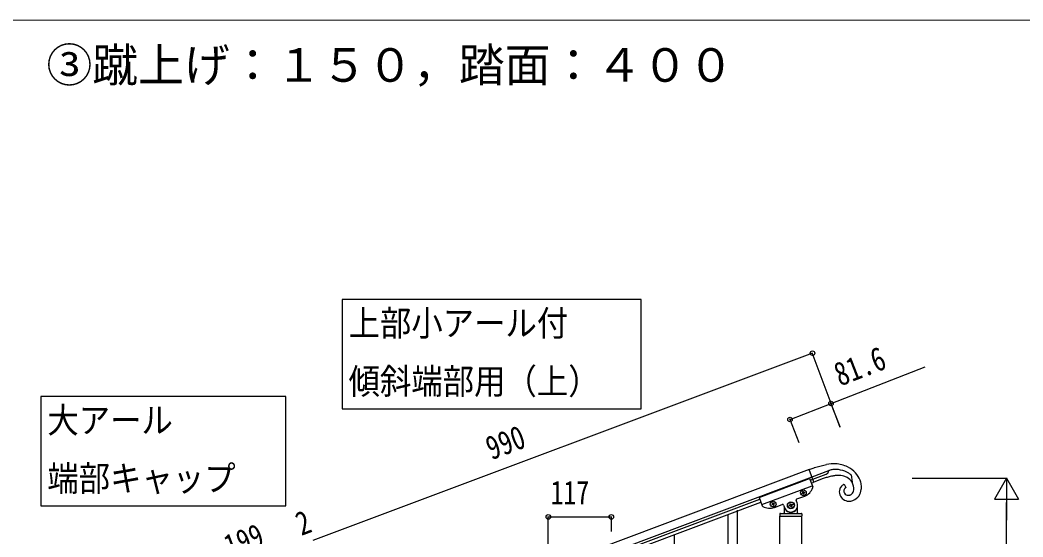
# Model space of a CAD drawing. Units: millimetres, scale not verified. Extents: x -4015 to 4015, y -2862 to 2860.
# Drawn here: x -50 to 1810, y 1851 to 2810 of the extents above; entities that cross this region are included whole.
import ezdxf
from ezdxf.enums import TextEntityAlignment as Align

# ---------------------------------------------------------------- set-up
doc = ezdxf.new("R2010")
doc.units = ezdxf.units.MM
doc.header["$LTSCALE"] = 10
for name, color, linetype in [('0-1_USER1', 3, 'Continuous'), ('0-3_YKK_A1', 4, 'Continuous'), ('0-4_YKK_D', 6, 'Continuous')]:
    doc.layers.add(name, color=color, linetype=linetype)
doc.layers.add('0-5_YKK_ZWAK', color=92, linetype='Continuous', lineweight=18)
doc.styles.add('ＭＳ ゴシック', font='')
doc.styles.get('ＭＳ ゴシック').set_extended_font_data('MS Gothic')

msp = doc.modelspace()

# ---------------------------------------------------------------- linework, layer by layer
at = {"layer": '0-3_YKK_A1'}
for p, q in [((1413.65, 1976.18), (563.11, 1657.16)), ((1422.38, 1952.88), (1413.6, 1976.29)), ((1449.81, 1973.87), (1418.88, 1962.25)), ((1423.31, 1979.93), (1445.62, 1986.02)), ((1449.58, 1972.63), (1449.65, 1972.86)), ((1418.91, 1962.13), (568.37, 1643.11)), ((1320.93, 1924.38), (1414.56, 1959.49)), ((1414.56, 1959.49), (1420.29, 1944.22)), ((1415.64, 1956.63), (1420.32, 1958.39)), ((1420.29, 1958.5), (1445.25, 1967.88)), ((1439.93, 1959.48), (1422.4, 1952.89)), ((1445.22, 1961.32), (1439.93, 1959.48)), ((1448.62, 1970.54), (1448.71, 1970.68)), ((1490.5, 1967.35), (1491.28, 1966.66)), ((1491.28, 1966.66), (1493.21, 1952.94)), ((1325.85, 1911.27), (1419.48, 1946.39)), ((1417.74, 1951.01), (1422.43, 1952.77)), ((1478.75, 1948.97), (1481.89, 1942.83)), ((1480.93, 1942.36), (1480.8, 1942.28)), ((1494.94, 1948.96), (1494.74, 1949.5)), ((615.66, 1656.57), (1322.01, 1921.51)), ((1320.93, 1924.38), (1326.66, 1909.1)), ((1391.39, 1914.49), (1389.64, 1919.17)), ((1390.81, 1921.75), (1405.32, 1927.19)), ((1401.86, 1932.32), (1400.96, 1931.98)), ((1404.22, 1934.23), (1405.11, 1934.57)), ((1480.28, 1931), (1480.59, 1930.72)), ((1489.16, 1929.08), (1489.38, 1929.15)), ((1489.38, 1929.15), (1490.06, 1929.37)), ((1491.39, 1930.01), (1491.83, 1930.28)), ((617.76, 1650.96), (1324.11, 1915.89)), ((1280.69, 1692.47), (1280.69, 1900.88)), ((1345.34, 1912.15), (1344.44, 1911.81)), ((1348.37, 1912.26), (1349.27, 1912.6)), ((1349.14, 1906.12), (1363.65, 1911.56)), ((1366.23, 1910.39), (1367.98, 1905.71)), ((1367.19, 1907.83), (1367.19, 1896.1)), ((1368.19, 1903.1), (1368.46, 1903.1)), ((1378.07, 1908.79), (1376.83, 1908.32)), ((1381.31, 1911.41), (1382.55, 1911.88)), ((1391.19, 1903.1), (1390.91, 1903.1)), ((1392.19, 1896.1), (1392.19, 1910.1)), ((1263.69, 1659.56), (1263.69, 1893.23)), ((1359.19, 1894.1), (1359.19, 1890.6)), ((1359.44, 1890.1), (1399.94, 1890.1)), ((1359.44, 1056.45), (1359.44, 1890.1)), ((1359.69, 1890.1), (1399.69, 1890.1)), ((1360.19, 1895.1), (1399.19, 1895.1)), ((1399.94, 1056.45), (1399.94, 1890.1)), ((1400.19, 1894.1), (1400.19, 1890.6)), ((1163.69, 1647.44), (1163.69, 1855.85))]:
    msp.add_line(p, q, dxfattribs=at)
for points in [[(547.14, 2291.79), (547.14, 2089.24), (1101.69, 2089.24), (1101.69, 2291.79)], [(-11.7, 2111.79), (-11.7, 1909.24), (442.86, 1909.24), (442.86, 2111.79)]]:
    msp.add_lwpolyline(points, close=True, dxfattribs=at)
for points in [[(1413.6, 1976.29), (1422.95, 1979.8), (1423.31, 1979.93)], [(1449.65, 1972.86), (1449.88, 1974.29), (1449.88, 1974.31)], [(1402.08, 1934.46), (1401.74, 1935.35), (1402.64, 1935.69), (1402.98, 1934.79)], [(1400.96, 1931.98), (1400.62, 1932.88), (1401.52, 1933.22)], [(1403.99, 1932.1), (1404.33, 1931.2), (1403.43, 1930.86), (1403.09, 1931.76)], [(1405.11, 1934.57), (1405.45, 1933.67), (1404.55, 1933.33)], [(1344.44, 1911.81), (1344.78, 1910.91), (1345.68, 1911.25)], [(1346.8, 1913.72), (1346.46, 1914.62), (1345.57, 1914.28), (1345.9, 1913.38)], [(1346.91, 1910.69), (1347.25, 1909.79), (1348.15, 1910.13), (1347.81, 1911.02)], [(1349.27, 1912.6), (1348.94, 1913.5), (1348.04, 1913.16)], [(1376.83, 1908.32), (1376.37, 1909.56), (1377.6, 1910.02)], [(1378.37, 1911.72), (1377.91, 1912.96), (1379.15, 1913.42), (1379.61, 1912.19)], [(1381, 1908.48), (1381.46, 1907.24), (1380.23, 1906.78), (1379.77, 1908.01)], [(1382.55, 1911.88), (1383.01, 1910.64), (1381.77, 1910.18)]]:
    msp.add_lwpolyline(points, dxfattribs=at)
for centre, radius in [((1403.04, 1933.28), 5.3), ((1346.86, 1912.2), 5.3), ((1379.69, 1910.1), 6.5), ((1379.69, 1910.1), 6)]:
    msp.add_circle(centre, radius, dxfattribs=at)
for centre, radius, start, end in [((1458.85, 1900.39), 86.64, 87.33194, 98.78156), ((1438.71, 1976.13), 11.41, 335.28732, 342.16075), ((1449.13, 1974.32), 0.75, 359.45731, 1.74907), ((1473.5, 1905.52), 72.76, 106.6469, 108.93865), ((1462.94, 1935.31), 41.23, 95.28406, 104.4465), ((1462.53, 1920.98), 55.49, 84.34108, 93.50352), ((1458.21, 1923.45), 63.66, 65.2239, 85.79496), ((1460.03, 1918.83), 57.91, 66.06905, 82.08574), ((1461.92, 1934.49), 52.1, 43.26916, 63.84021), ((1501.39, 1776.43), 193.24, 104.6084, 106.90015), ((1442.29, 1975.12), 7.82, 292.28139, 324.15983), ((1440.48, 1975.68), 9.63, 328.75131, 333.33436), ((1478.93, 1848.41), 117.98, 100.57673, 102.86849), ((1470.72, 1884.17), 81.33, 94.934, 99.51705), ((1468.18, 1892.05), 73.28, 88.89829, 93.48134), ((1466.41, 1897.43), 67.96, 85.02627, 87.31803), ((1466.61, 1916.66), 48.81, 76.43255, 83.30598), ((1468.89, 1931.77), 33.61, 62.71203, 74.16165), ((1448.15, 1901.4), 78.76, 61.02105, 63.3128), ((1472.29, 1940.44), 24.36, 30.8544, 60.48205), ((1447.69, 1907.83), 73.44, 55.98366, 58.27541), ((1455.84, 1924.92), 54.78, 50.75666, 53.04842), ((1441.47, 1927.76), 57.54, 22.20845, 29.08189), ((1462.02, 1937.66), 49.91, 22.40053, 40.69621), ((1459.32, 1939.36), 51.82, 10.36038, 19.52282), ((1396.54, 1950.6), 25, 290.56, 342.06005), ((1418.42, 1943.51), 2, 342.06005, 20.56), ((1486.11, 1934.78), 16.56, 159.89332, 198.4855), ((1489.01, 1932.83), 19.97, 146.06128, 157.5109), ((1484.86, 1934.91), 15.38, 118.74282, 143.85202), ((1485.28, 1932.63), 17.59, 111.77774, 116.36079), ((1485.9, 1936.6), 7.96, 159.2662, 200.0821), ((1485.22, 1936.41), 7.41, 137.69787, 155.99356), ((1486.6, 1934.48), 9.74, 130.18953, 134.77258), ((1485, 1936.02), 7.53, 123.84934, 128.43239), ((1484.34, 1936.63), 6.66, 111.62416, 120.7866), ((1456.31, 1935.48), 40.92, 14.64191, 19.22496), ((1482.01, 1940.3), 14.6, 336.61075, 352.62744), ((1460.37, 1937.64), 36.45, 8.38796, 12.97101), ((1469.42, 1939.84), 27.19, 2.00305, 6.5861), ((1467.04, 1941.05), 29.56, 354.91674, 359.49979), ((1480.67, 1943.87), 30.12, 327.95139, 350.79376), ((1470.37, 1943.4), 40.27, 353.79542, 7.52995), ((1391.51, 1919.87), 2, 110.56, 200.56), ((1401.18, 1934.12), 0.96, 290.56, 20.56), ((1402.19, 1931.42), 0.96, 20.56, 110.56), ((1403.88, 1935.13), 0.96, 200.56, 290.56), ((1404.89, 1932.43), 0.96, 110.56, 200.56), ((1488.02, 1936.49), 18.94, 201.56426, 266.25289), ((1486.45, 1937.04), 8.64, 201.52473, 224.3671), ((1486.32, 1937.68), 9.02, 230.54759, 277.9867), ((1487.22, 1940.3), 22.71, 268.89733, 289.46839), ((1484.29, 1948.75), 20.26, 279.34414, 283.92719), ((1485.45, 1940.79), 12.31, 291.99582, 298.86925), ((1480.98, 1946.14), 19.21, 304.38825, 306.68), ((1485.44, 1939.24), 11.03, 309.48207, 334.59126), ((1484.74, 1943.37), 26.47, 292.31426, 324.1927), ((1328.54, 1909.8), 2, 200.56, 239.05995), ((1340.36, 1929.53), 25, 239.05995, 290.56), ((1345, 1913.05), 0.96, 290.56, 20.56), ((1346.02, 1910.35), 0.96, 20.56, 110.56), ((1347.7, 1914.06), 0.96, 200.56, 290.56), ((1348.71, 1911.36), 0.96, 110.56, 200.56), ((1364.36, 1909.69), 2, 20.56, 110.56), ((1368.19, 1902.1), 1, 90, 180), ((1379.69, 1910.1), 12.5, 200.56, 20.56), ((1368.46, 1902.6), 0.5, 33.74899, 90), ((1379.69, 1910.1), 13, 213.74899, 326.25101), ((1377.14, 1911.26), 1.32, 290.56, 20.56), ((1378.53, 1907.55), 1.32, 20.56, 110.56), ((1380.85, 1912.65), 1.32, 200.56, 290.56), ((1382.24, 1908.94), 1.32, 110.56, 200.56), ((1390.91, 1902.6), 0.5, 90, 146.25101), ((1391.19, 1902.1), 1, 0, 90), ((1360.19, 1894.1), 1, 90, 180), ((1359.69, 1890.6), 0.5, 180, 270), ((1366.19, 1896.1), 1, 270, 0), ((1393.19, 1896.1), 1, 180, 270), ((1399.19, 1894.1), 1, 0, 90), ((1399.69, 1890.6), 0.5, 270, 0)]:
    msp.add_arc(centre, radius, start, end, dxfattribs=at)
at = {"layer": '0-4_YKK_D'}
for p, q in [((1419.77, 2192.2), (492.83, 1844.53)), ((1471.39, 2054.57), (1419.42, 2193.14)), ((1471.03, 2055.5), (1453.8, 2099.79)), ((1394.98, 2025.91), (1377.74, 2070.2)), ((1604.54, 1960.1), (1780.69, 1960.1)), ((1779.69, 1960.1), (1757.19, 1921.13)), ((1779.69, 1960.1), (1802.19, 1921.13)), ((1779.69, 1960.1), (1779.69, 1882.16)), ((1757.19, 1921.13), (1802.19, 1921.13)), ((1779.69, 1005.1), (1779.69, 1915.1)), ((929.69, 1817.81), (929.69, 1889.53)), ((929.69, 1888.53), (1046.69, 1888.53)), ((1046.69, 1861.69), (1046.69, 1889.53))]:
    msp.add_line(p, q, dxfattribs=at)
msp.add_lwpolyline([(1378.11, 2069.27), (1454.16, 2098.86), (1628.8, 2166.82)], dxfattribs=at)
for centre in [(1419.77, 2192.2), (1454.16, 2098.86), (1378.11, 2069.27), (929.69, 1888.53), (1046.69, 1888.53)]:
    msp.add_circle(centre, 4.25, dxfattribs=at)
at = {"layer": '0-5_YKK_ZWAK', "color": 7}
msp.add_line((3834.72, 2810.1), (-3965.28, 2810.1), dxfattribs=at)

# ---------------------------------------------------------------- texts
at = {"layer": '0-1_USER1', "style": 'ＭＳ ゴシック'}
msp.add_text('③蹴上げ：１５０，踏面：４００', height=62.32, dxfattribs=at).set_placement((-1.31, 2676.9), align=Align.BOTTOM_LEFT)
at = {"layer": '0-3_YKK_A1', "style": 'ＭＳ ゴシック', "width": 0.9}
for s, p in [('上部小アール付', (559.16, 2209.97)), ('傾斜端部用（上）', (559.16, 2102.18)), ('大アール', (0.32, 2029.97)), ('端部キャップ', (0.32, 1922.18))]:
    msp.add_text(s, height=47.42, dxfattribs=at).set_placement(p, align=Align.BOTTOM_LEFT)
at = {"layer": '0-4_YKK_D', "style": 'ＭＳ ゴシック', "width": 0.8}
for s, rotation, p in [('81.6', 21.262, (1475.69, 2117.97)), ('990', 20.56, (828.8, 1981.23)), ('2', 20.556, (476.08, 1840.79)), ('199', 20.56, (343.39, 1799.03))]:
    msp.add_text(s, height=43.99, rotation=rotation, dxfattribs=at).set_placement(p, align=Align.BOTTOM_LEFT)
msp.add_text('117', height=43.99, dxfattribs=at).set_placement((933.79, 1898.53), align=Align.BOTTOM_LEFT)

doc.saveas('drawing.dxf')
